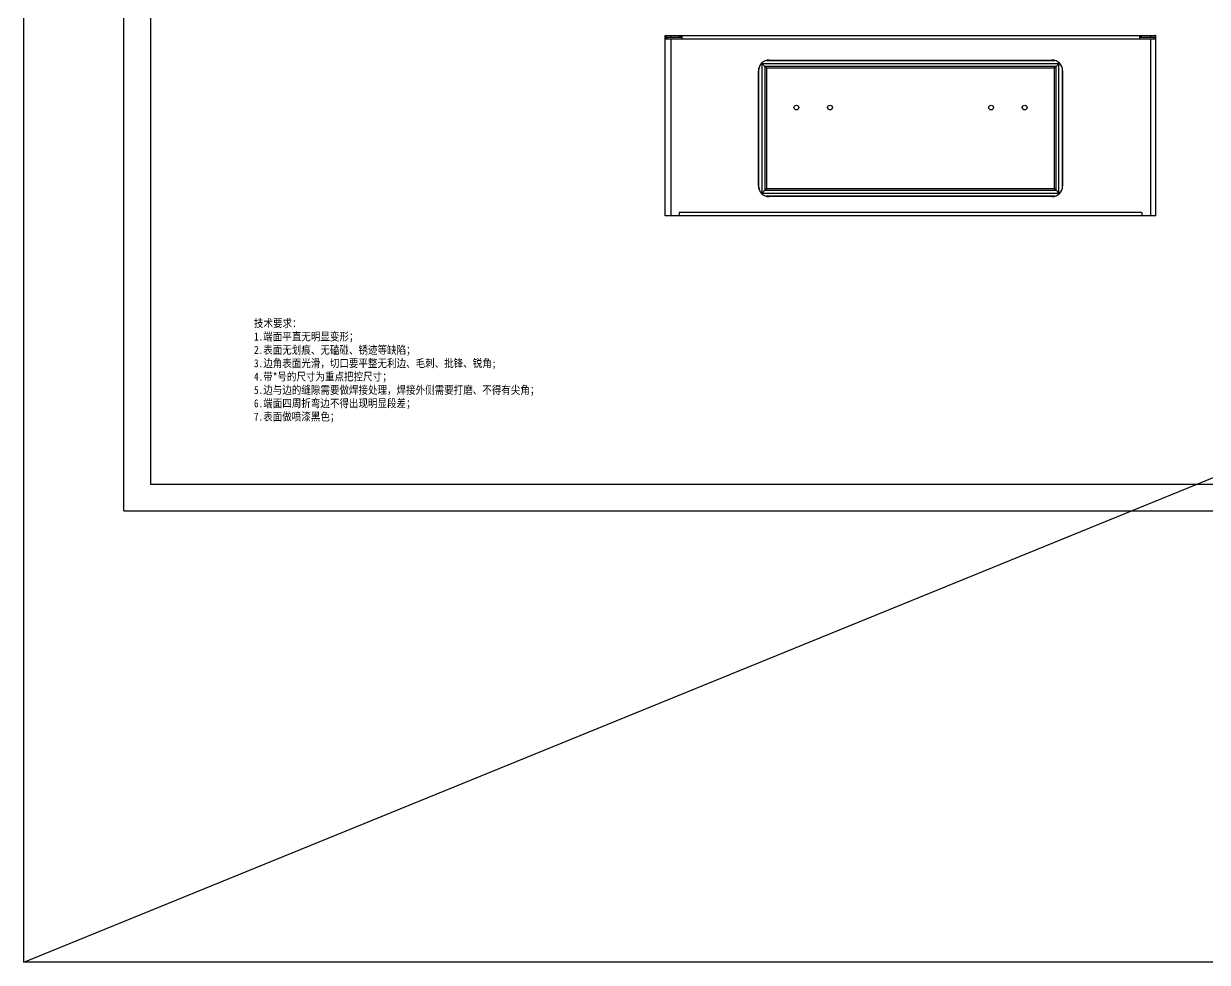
# Model space of a CAD drawing. Header units: millimetres. Extents: x -177 to 18421, y -5017 to 3255.
# Drawn here: x 3604 to 4714, y -5017 to -4138 of the extents above; entities that cross this region are included whole.
import ezdxf

# ---------------------------------------------------------------- set-up
doc = ezdxf.new("R2010")
doc.units = ezdxf.units.MM
doc.header["$LTSCALE"] = 46.255
doc.layers.get('0').update_dxf_attribs({"linetype": 'CONTINUOUS'})
doc.layers.add('02___PRT_ALL_AXES', color=7, linetype='CONTINUOUS')
doc.styles.get("Standard").update_dxf_attribs({"font": 'txt', "width": 0.85})

msp = doc.modelspace()

# ---------------------------------------------------------------- linework, layer by layer
msp.add_line((3604.224, -5017.418), (12020.537, -1587.394))
at = {"color": 7, "linetype": 'Continuous'}
for p, q in [((3698.242, -4594.222), (3698.242, -3494.222)), ((4205.489, -4148.864), (4205.989, -4148.864)), ((4205.989, -4148.864), (4205.989, -4150.364)), ((4210.689, -4148.864), (4210.689, -4150.364)), ((4218.989, -4150.364), (4218.989, -4148.864)), ((4219.989, -4150.364), (4219.989, -4148.864)), ((4650.989, -4150.364), (4650.989, -4148.864)), ((4651.989, -4150.364), (4651.989, -4148.864)), ((4660.289, -4148.864), (4660.289, -4150.364)), ((4665.489, -4148.864), (4664.989, -4148.864)), ((4664.989, -4148.864), (4664.989, -4150.364)), ((4205.978, -4150.864), (4207.337, -4150.864)), ((4205.989, -4150.364), (4220.989, -4150.364)), ((4206.989, -4150.864), (4206.989, -4150.364)), ((4207.337, -4150.864), (4207.337, -4151.864)), ((4649.989, -4150.364), (4664.989, -4150.364)), ((4665.001, -4150.864), (4663.642, -4150.864)), ((4663.642, -4150.864), (4663.642, -4151.864)), ((4663.989, -4150.864), (4663.989, -4150.364)), ((4293.387, -4292.591), (4293.387, -4179.137)), ((4295.593, -4175.217), (4575.385, -4175.217)), ((4295.905, -4175.217), (4295.905, -4174.811)), ((4296.342, -4297.26), (4296.342, -4174.468)), ((4299.029, -4177.904), (4296.342, -4175.217)), ((4299.029, -4177.904), (4299.029, -4293.824)), ((4571.949, -4177.904), (4299.029, -4177.904)), ((4300.263, -4172.262), (4570.716, -4172.262)), ((4300.507, -4179.381), (4300.507, -4292.347)), ((4570.472, -4179.381), (4300.507, -4179.381)), ((4570.472, -4292.347), (4570.472, -4179.381)), ((4571.949, -4177.904), (4574.637, -4175.217)), ((4571.949, -4293.824), (4571.949, -4177.904)), ((4574.637, -4297.26), (4574.637, -4174.468)), ((4575.074, -4174.811), (4575.074, -4175.217)), ((4577.591, -4179.137), (4577.591, -4292.591)), ((4300.507, -4292.347), (4570.472, -4292.347)), ((4295.593, -4296.511), (4575.385, -4296.511)), ((4295.905, -4296.917), (4295.905, -4296.511)), ((4299.029, -4293.824), (4296.342, -4296.511)), ((4299.029, -4293.824), (4571.949, -4293.824)), ((4570.716, -4299.466), (4300.263, -4299.466)), ((4571.949, -4293.824), (4574.637, -4296.511)), ((4575.074, -4296.511), (4575.074, -4296.917)), ((3698.242, -4594.222), (5248.242, -4594.222))]:
    msp.add_line(p, q, dxfattribs=at)
at = {"color": 3, "linetype": 'Continuous'}
for p, q in [((4205.489, -4317.864), (4205.489, -4148.864)), ((4205.989, -4148.864), (4664.989, -4148.864)), ((4220.989, -4148.864), (4220.989, -4151.864)), ((4649.989, -4148.864), (4649.989, -4151.864)), ((4665.489, -4317.864), (4665.489, -4148.864)), ((4205.978, -4150.864), (4205.489, -4150.864)), ((4205.978, -4150.864), (4205.978, -4151.864)), ((4205.978, -4151.864), (4665.001, -4151.864)), ((4210.689, -4151.864), (4210.689, -4317.864)), ((4660.289, -4151.864), (4660.289, -4317.864)), ((4665.489, -4150.864), (4665.001, -4150.864)), ((4665.001, -4150.864), (4665.001, -4151.864)), ((4292.989, -4289.864), (4292.989, -4181.864)), ((4302.989, -4171.864), (4567.989, -4171.864)), ((4577.989, -4181.864), (4577.989, -4289.864)), ((4567.989, -4299.864), (4302.989, -4299.864)), ((4218.689, -4314.864), (4218.689, -4317.864)), ((4652.289, -4314.864), (4218.689, -4314.864)), ((4652.289, -4314.864), (4652.289, -4317.864)), ((4665.489, -4317.864), (4205.489, -4317.864))]:
    msp.add_line(p, q, dxfattribs=at)
msp.add_lwpolyline([(3604.224, -1587.394), (12020.537, -1587.394), (12020.537, -5017.418), (3604.224, -5017.418)], close=True)
msp.add_lwpolyline([(3604.224, -1587.394), (12020.537, -1587.394), (12020.537, -5017.418), (3604.224, -5017.418)], close=True)
at = {"color": 7, "linetype": 'Continuous'}
msp.add_lwpolyline([(3723.242, -4569.222), (5223.242, -4569.222), (5223.242, -3519.222), (3723.242, -3519.222)], close=True, dxfattribs=at)
at = {"color": 3, "linetype": 'Continuous'}
for centre, start, end in [((4302.989, -4181.864), 90, 180), ((4567.989, -4181.864), 0, 90), ((4302.989, -4289.864), 180, 270), ((4567.989, -4289.864), 270, 0)]:
    msp.add_arc(centre, 10, start, end, dxfattribs=at)
at = {"color": 7, "linetype": 'Continuous'}
for points in [[(4299.029, -4177.904), (4299.101, -4178.195), (4299.606, -4178.758), (4300.176, -4179.148), (4300.507, -4179.381)], [(4299.029, -4177.904), (4299.321, -4177.976), (4299.883, -4178.481), (4300.273, -4179.05), (4300.507, -4179.381)], [(4571.949, -4177.904), (4571.658, -4177.976), (4571.096, -4178.481), (4570.705, -4179.05), (4570.472, -4179.381)], [(4571.949, -4177.904), (4571.878, -4178.195), (4571.372, -4178.758), (4570.803, -4179.148), (4570.472, -4179.381)], [(4299.029, -4293.824), (4299.101, -4293.533), (4299.606, -4292.97), (4300.176, -4292.58), (4300.507, -4292.347)], [(4299.029, -4293.824), (4299.321, -4293.752), (4299.883, -4293.247), (4300.273, -4292.678), (4300.507, -4292.347)], [(4571.949, -4293.824), (4571.658, -4293.752), (4571.096, -4293.247), (4570.705, -4292.678), (4570.472, -4292.347)], [(4571.949, -4293.824), (4571.878, -4293.533), (4571.372, -4292.97), (4570.803, -4292.58), (4570.472, -4292.347)]]:
    msp.add_open_spline(points, degree=3, knots=[0, 0, 0, 0, 0.42546878, 1, 1, 1, 1], dxfattribs=at)
at = {"layer": '02___PRT_ALL_AXES', "color": 7, "linetype": 'Continuous'}
for centre in [(4328.489, -4216.364), (4359.989, -4216.364), (4510.989, -4216.364), (4542.489, -4216.364)]:
    msp.add_circle(centre, 2.25, dxfattribs=at)

# ---------------------------------------------------------------- texts
at = {"insert": (3820.098, -4414.762), "char_height": 7.5, "width": 268.72989, "attachment_point": 1}
msp.add_mtext('{\\fSimSun|b0|i0|c134|p54;技术要求：\\P1.端面平直无明显变形；\\P2.表面无划痕、无磕碰、锈迹等缺陷；\\P3.边角表面光滑，切口要平整无利边、毛刺、批锋、锐角;\\P4.\\fSimSun|b0|i0|c134|p34;\\C0;带*号的尺寸为重点把控尺寸\\fSimSun|b0|i0|c134|p54;\\C256;；\\P5.\\C1;边与边的缝隙需要做焊接处理，焊接外侧需要打磨、不得有尖角；\\P6.端面四周折弯边不得出现明显段差；\\P7.表面做喷漆黑色；}', dxfattribs=at)

doc.saveas('drawing.dxf')
